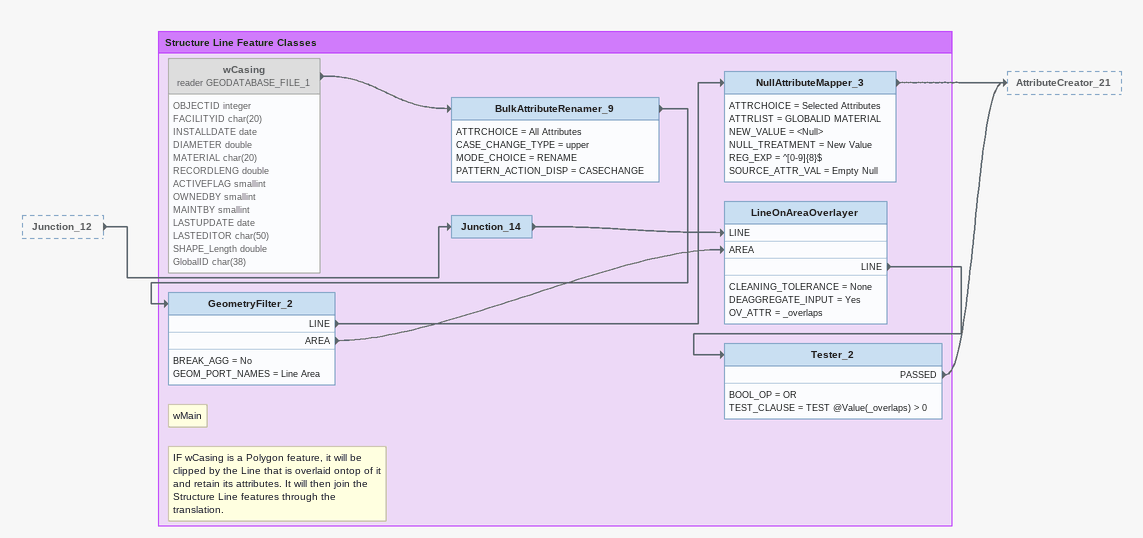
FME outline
Junction_12 [outside]
    -> Junction_14

Bookmark: Structure Line Feature Classes
Note: wMain
Note: IF wCasing is a Polygon feature, it will be clipped by the Line that is overlaid ontop of it and retain its attributes. It will then join the Structure Line features through the translation.
Junction_14
    -> LineOnAreaOverlayer [LINE]
wCasing (reader GEODATABASE_FILE_1) [off]
    attributes: OBJECTID integer, FACILITYID char(20), INSTALLDATE date, DIAMETER double, MATERIAL char(20), RECORDLENG double, ACTIVEFLAG smallint, OWNEDBY smallint, MAINTBY smallint, LASTUPDATE date, LASTEDITOR char(50), SHAPE_Length double, GlobalID char(38)
    -> BulkAttributeRenamer_9
BulkAttributeRenamer_9
    ATTRCHOICE = All Attributes
    CASE_CHANGE_TYPE = upper
    MODE_CHOICE = RENAME
    PATTERN_ACTION_DISP = CASECHANGE
    -> GeometryFilter_2
GeometryFilter_2
    BREAK_AGG = No
    GEOM_PORT_NAMES = Line Area
    LINE -> NullAttributeMapper_3
    AREA -> LineOnAreaOverlayer [AREA]
NullAttributeMapper_3
    ATTRCHOICE = Selected Attributes
    ATTRLIST = GLOBALID MATERIAL
    NEW_VALUE = <Null>
    NULL_TREATMENT = New Value
    REG_EXP = ^[0-9]{8}$
    SOURCE_ATTR_VAL = Empty Null
    -> AttributeCreator_21
LineOnAreaOverlayer
    CLEANING_TOLERANCE = None
    DEAGGREGATE_INPUT = Yes
    OV_ATTR = _overlaps
    LINE -> Tester_2
Tester_2
    BOOL_OP = OR
    TEST_CLAUSE = TEST @Value(_overlaps) > 0
    PASSED -> AttributeCreator_21
